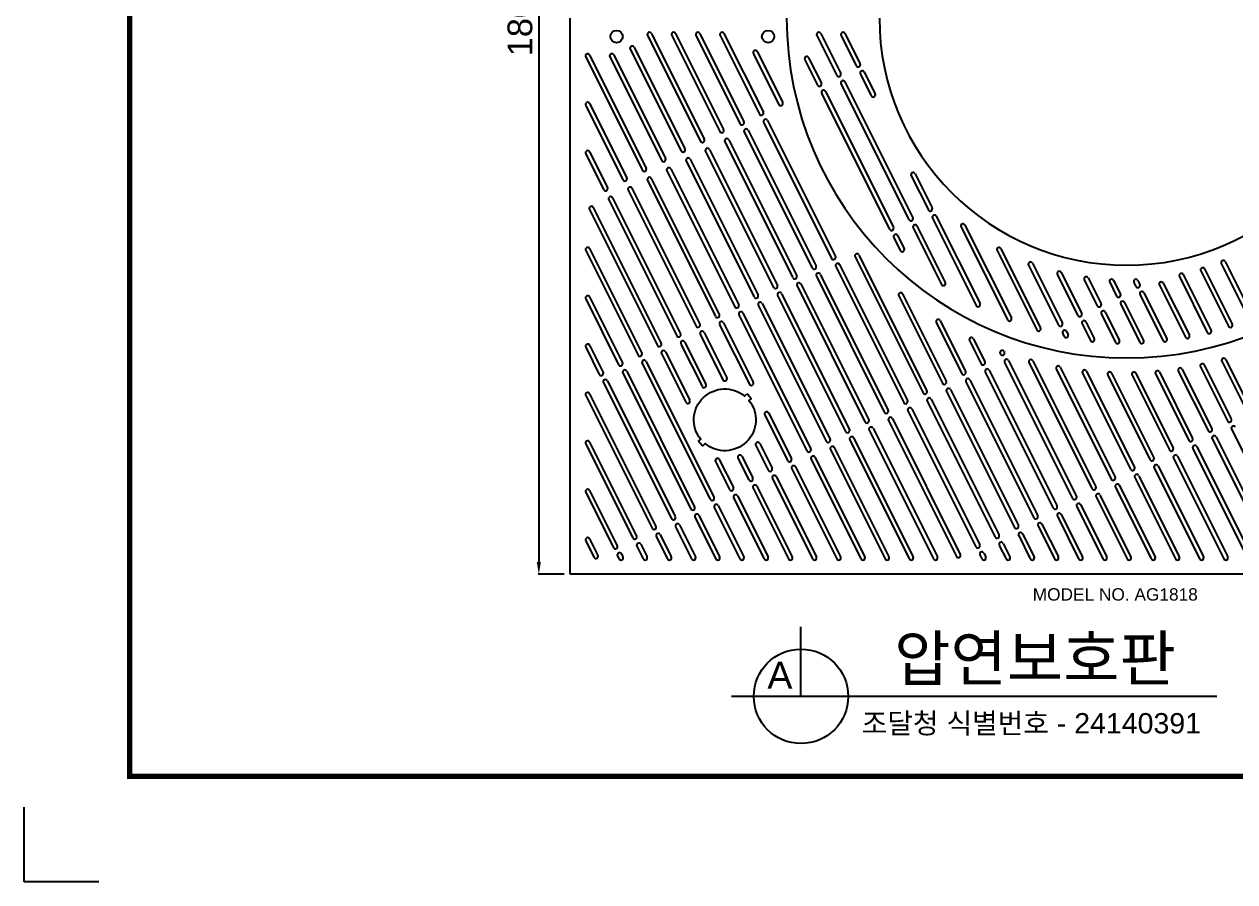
# Model space of a CAD drawing. Header units: millimetres. Extents: x 20045 to 27217, y -49849 to -44778.
# Drawn here: x 20045 to 22003, y -49849 to -48462 of the extents above; entities that cross this region are included whole.
import ezdxf
from ezdxf.enums import TextEntityAlignment as Align

# ---------------------------------------------------------------- set-up
doc = ezdxf.new("R2010")
doc.units = ezdxf.units.MM
doc.layers.add('LAYOUT', color=7, linetype='Continuous')
doc.layers.add('TEXT', color=7, linetype='Continuous')
doc.styles.get("Standard").update_dxf_attribs({"font": 'arial.ttf'})
doc.dimstyles.new('ISO-25', dxfattribs={"dimtxt": 40, "dimasz": 20, "dimexe": 1.25, "dimexo": 10, "dimgap": 10, "dimtad": 1, "dimdec": 0, "dimtxsty": 'Standard', "dimcen": 2.5, "dimclrd": 3, "dimclre": 3, "dimclrt": 3, "dimadec": 0, "dimazin": 0, "dimtfac": 1, "dimtdec": 0, "dimtmove": 0, "dimatfit": 3, "dimfxl": 1, "dimarcsym": 0})

# ---------------------------------------------------------------- blocks, each defined once
blk = doc.blocks.new('AG1818')
for p, q in [((17010.4, -49556.5), (17010.4, -48656.5)), ((17135.4, -48684.7), (17220.9, -48855.8)), ((17141.6, -48681.5), (17227.2, -48852.6)), ((17174.5, -48684.7), (17252.2, -48840.1)), ((17180.8, -48681.5), (17258.5, -48837)), ((17213.6, -48684.7), (17285.1, -48827.6)), ((17219.9, -48681.5), (17291.4, -48824.5)), ((17252.8, -48684.7), (17316.4, -48811.9)), ((17259, -48681.5), (17322.7, -48808.8)), ((17409.3, -48684.7), (17441.6, -48749.3)), ((17415.6, -48681.5), (17447.9, -48746.2)), ((17448.4, -48684.7), (17472.9, -48733.7)), ((17454.7, -48681.5), (17479.2, -48730.5)), ((17107.4, -48707), (17189.6, -48871.4)), ((17113.7, -48703.8), (17195.9, -48868.3)), ((17306.5, -48713.9), (17347.7, -48796.3)), ((17312.8, -48710.8), (17354, -48793.2)), ((17035.4, -48719.6), (17127, -48902.7)), ((17041.7, -48716.5), (17133.3, -48899.6)), ((17074.4, -48719.3), (17158.3, -48887.1)), ((17080.7, -48716.2), (17164.6, -48883.9)), ((17389.8, -48723.9), (17410.3, -48765)), ((17396, -48720.8), (17416.6, -48761.8)), ((17479.6, -48747.1), (17497.3, -48782.4)), ((17485.9, -48744), (17503.5, -48779.2)), ((17448.3, -48762.7), (17558.3, -48982.6)), ((17454.6, -48759.6), (17564.5, -48979.5)), ((17417, -48778.4), (17527, -48998.3)), ((17423.3, -48775.3), (17533.2, -48995.1)), ((17035.4, -48797.8), (17095.7, -48918.4)), ((17041.7, -48794.7), (17102, -48915.2)), ((17323.1, -48825.4), (17433.1, -49045.2)), ((17329.4, -48822.2), (17439.3, -49042.1)), ((17291.8, -48841), (17401.7, -49060.9)), ((17298.1, -48837.9), (17408, -49057.8)), ((17229.2, -48872.3), (17339.1, -49092.2)), ((17235.5, -48869.2), (17345.4, -49089.1)), ((17260.5, -48856.7), (17370.4, -49076.5)), ((17266.8, -48853.5), (17376.7, -49073.4)), ((17035.4, -48876.1), (17064.4, -48934)), ((17041.7, -48873), (17070.7, -48930.9)), ((17197.9, -48888), (17307.8, -49107.8)), ((17204.2, -48884.8), (17314.1, -49104.7)), ((17166.6, -48903.6), (17276.5, -49123.5)), ((17172.9, -48900.5), (17282.8, -49120.4)), ((17568.1, -48908.4), (17595.8, -48963.8)), ((17135.3, -48919.3), (17245.2, -49139.1)), ((17141.5, -48916.1), (17251.5, -49136)), ((17561.9, -48911.6), (17589.6, -48967)), ((17072.7, -48950.6), (17182.6, -49170.4)), ((17078.9, -48947.4), (17188.9, -49167.3)), ((17104, -48934.9), (17213.9, -49154.8)), ((17110.2, -48931.8), (17220.2, -49151.7)), ((17041.4, -48966.2), (17151.3, -49186.1)), ((17047.6, -48963.1), (17157.6, -49183)), ((17596.3, -48980.4), (17666.9, -49121.6)), ((17602.5, -48977.3), (17673.2, -49118.5)), ((17539.9, -49008.6), (17550.4, -49029.5)), ((17565, -48996), (17610.8, -49087.6)), ((17571.2, -48992.9), (17617, -49084.5)), ((17642.5, -48994.5), (17717.7, -49144.9)), ((17648.8, -48991.4), (17723.9, -49141.7)), ((17533.7, -49011.7), (17544.2, -49032.6)), ((17035.4, -49032.6), (17120, -49201.8)), ((17041.7, -49029.5), (17126.3, -49198.6)), ((17471.1, -49043), (17581, -49262.9)), ((17477.3, -49039.9), (17587.3, -49259.7)), ((17700.8, -49032.8), (17764.8, -49160.9)), ((17707, -49029.7), (17771.1, -49157.8)), ((17439.8, -49058.6), (17549.7, -49278.5)), ((17446, -49055.5), (17556, -49275.4)), ((17751.7, -49056.4), (17800.1, -49153.3)), ((17757.9, -49053.2), (17806.4, -49150.2)), ((17804.5, -49068.1), (17837.7, -49134.5)), ((18030.2, -49065.6), (18075, -49155.1)), ((18036.4, -49062.4), (18081.2, -49152)), ((18063.4, -49053.7), (18108, -49142.9)), ((18069.7, -49050.6), (18114.3, -49139.8)), ((17383.4, -49086.8), (17493.3, -49306.7)), ((17408.5, -49074.3), (17518.4, -49294.2)), ((17414.7, -49071.2), (17524.7, -49291)), ((17798.2, -49071.2), (17831.4, -49137.6)), ((17841.8, -49080.1), (17862.7, -49122)), ((17848, -49076.9), (17869, -49118.9)), ((17882.9, -49084.1), (17894.1, -49106.3)), ((17889.2, -49081), (17900.3, -49103.2)), ((17922.2, -49084.3), (17925.4, -49090.7)), ((17928.4, -49081.2), (17931.6, -49087.6)), ((17969.6, -49085.3), (18011.8, -49169.7)), ((17995.6, -49074.7), (18040.8, -49165.1)), ((18001.9, -49071.6), (18047.1, -49162)), ((17345.8, -49105.6), (17455.8, -49325.5)), ((17352.1, -49102.5), (17462, -49322.3)), ((17377.2, -49090), (17487.1, -49309.8)), ((17541.7, -49106), (17612.3, -49247.2)), ((17548, -49102.9), (17618.6, -49244.1)), ((17932.1, -49104.1), (17969.1, -49178.2)), ((17938.3, -49101), (17975.4, -49175.1)), ((17963.4, -49088.5), (18005.6, -49172.8)), ((17035.4, -49110.9), (17088.7, -49217.4)), ((17041.7, -49107.8), (17095, -49214.3)), ((17314.5, -49121.3), (17424.5, -49341.1)), ((17320.8, -49118.1), (17430.7, -49338)), ((17900.8, -49119.8), (17931.4, -49181.1)), ((17907, -49116.6), (17937.7, -49178)), ((17283.2, -49136.9), (17393.2, -49356.8)), ((17289.5, -49133.8), (17399.4, -49353.7)), ((17608.6, -49146), (17649.9, -49228.4)), ((17869.5, -49135.4), (17892.4, -49181.2)), ((17875.7, -49132.3), (17898.6, -49178.1)), ((17226.9, -49165.1), (17263.6, -49238.5)), ((17251.9, -49152.6), (17300.1, -49248.8)), ((17258.2, -49149.4), (17306.3, -49245.7)), ((17602.4, -49149.1), (17643.6, -49231.6)), ((17813.1, -49163.6), (17815.6, -49168.6)), ((17838.2, -49151.1), (17851.7, -49178.2)), ((17844.4, -49147.9), (17858, -49175.1)), ((17189.3, -49183.9), (17223.6, -49252.3)), ((17195.6, -49180.7), (17229.8, -49249.2)), ((17220.6, -49168.2), (17257.3, -49241.6)), ((17656.2, -49178.4), (17674.9, -49215.9)), ((17662.4, -49175.3), (17681.2, -49212.8)), ((17806.8, -49166.7), (17809.3, -49171.7)), ((17035.4, -49189.2), (17057.4, -49233.1)), ((17041.7, -49186), (17063.7, -49229.9)), ((17158, -49199.5), (17197.3, -49278.2)), ((17164.3, -49196.4), (17203.6, -49275)), ((17705.8, -49199.3), (17706.2, -49200.3)), ((17712, -49196.2), (17712.5, -49197.1)), ((17126.7, -49215.2), (17236.6, -49435)), ((17133, -49212), (17242.9, -49431.9)), ((17712.9, -49213.7), (17822.9, -49433.6)), ((17719.2, -49210.5), (17829.1, -49430.4)), ((17752.4, -49214.3), (17854.2, -49417.9)), ((17758.6, -49211.1), (17860.4, -49414.8)), ((17796.6, -49224.5), (17885.5, -49402.2)), ((17802.9, -49221.4), (17891.7, -49399.1)), ((18000.1, -49224.5), (18048.3, -49320.9)), ((18029.6, -49220.8), (18073.3, -49308.3)), ((18035.8, -49217.7), (18079.6, -49305.2)), ((18064.2, -49211.9), (18104.6, -49292.7)), ((18070.5, -49208.8), (18110.9, -49289.5)), ((17070.4, -49243.3), (17180.3, -49463.2)), ((17095.4, -49230.8), (17205.3, -49450.7)), ((17101.7, -49227.7), (17211.6, -49447.6)), ((17656.6, -49241.8), (17766.5, -49461.7)), ((17681.6, -49229.3), (17791.6, -49449.2)), ((17687.9, -49226.2), (17797.8, -49446.1)), ((17839, -49231), (17916.8, -49386.6)), ((17845.2, -49227.8), (17923, -49383.5)), ((17879.7, -49234.1), (17948.1, -49370.9)), ((17886, -49231), (17954.3, -49367.8)), ((17919, -49234.5), (17979.4, -49355.3)), ((17925.2, -49231.3), (17985.7, -49352.2)), ((17957, -49232.2), (18010.7, -49339.6)), ((17963.3, -49229.1), (18017, -49336.5)), ((17993.8, -49227.6), (18042, -49324)), ((17064.1, -49246.5), (17174, -49466.4)), ((17619, -49260.6), (17729, -49480.5)), ((17625.3, -49257.5), (17735.2, -49477.4)), ((17650.3, -49245), (17760.3, -49464.9)), ((17035.4, -49267.4), (17142.7, -49482)), ((17041.7, -49264.3), (17149, -49478.9)), ((17587.7, -49276.3), (17697.6, -49496.2)), ((17594, -49273.2), (17703.9, -49493)), ((17325, -49298.6), (17361.9, -49372.4)), ((17331.2, -49295.5), (17368.1, -49369.3)), ((17556.4, -49291.9), (17666.3, -49511.8)), ((17562.7, -49288.8), (17672.6, -49508.7)), ((17500.1, -49320.1), (17604.2, -49528.4)), ((17525.1, -49307.6), (17635, -49527.5)), ((17531.4, -49304.5), (17641.3, -49524.3)), ((18080, -49321.8), (18184.9, -49531.5)), ((17462.5, -49338.9), (17558.8, -49531.5)), ((17468.8, -49335.8), (17565.1, -49528.4)), ((17493.8, -49323.2), (17597.9, -49531.5)), ((18048.7, -49337.4), (18145.8, -49531.5)), ((18055, -49334.3), (18152, -49528.4)), ((17035.4, -49345.7), (17111.4, -49497.7)), ((17041.7, -49342.6), (17117.7, -49494.5)), ((17310.5, -49348), (17330.6, -49388.1)), ((17316.8, -49344.9), (17336.8, -49385)), ((17431.2, -49354.5), (17519.7, -49531.5)), ((17437.4, -49351.4), (17525.9, -49528.4)), ((18017.4, -49353.1), (18106.6, -49531.5)), ((18023.7, -49349.9), (18112.9, -49528.4)), ((17245.3, -49374.1), (17268, -49419.4)), ((17251.5, -49370.9), (17274.2, -49416.3)), ((17281.7, -49368.6), (17299.3, -49403.7)), ((17287.9, -49365.4), (17305.5, -49400.6)), ((17399.9, -49370.2), (17480.5, -49531.5)), ((17406.1, -49367.1), (17486.8, -49528.4)), ((17961.1, -49381.2), (18034.6, -49528.4)), ((17986.1, -49368.7), (18067.5, -49531.5)), ((17992.4, -49365.6), (18073.8, -49528.4)), ((17343.5, -49398.4), (17408.5, -49528.4)), ((17368.6, -49385.9), (17441.4, -49531.5)), ((17374.8, -49382.7), (17447.7, -49528.4)), ((17923.5, -49400), (17989.3, -49531.5)), ((17929.8, -49396.9), (17995.5, -49528.4)), ((17954.8, -49384.4), (18028.4, -49531.5)), ((17306, -49417.2), (17363.2, -49531.5)), ((17312.2, -49414), (17369.4, -49528.4)), ((17337.3, -49401.5), (17402.3, -49531.5)), ((17892.2, -49415.7), (17950.1, -49531.5)), ((17898.4, -49412.5), (17956.4, -49528.4)), ((17035.4, -49423.9), (17080.1, -49513.3)), ((17041.7, -49420.8), (17086.4, -49510.2)), ((17274.7, -49432.8), (17324, -49531.5)), ((17280.9, -49429.7), (17330.3, -49528.4)), ((17860.9, -49431.3), (17911, -49531.5)), ((17867.1, -49428.2), (17917.3, -49528.4)), ((17243.4, -49448.5), (17284.9, -49531.5)), ((17249.6, -49445.3), (17291.2, -49528.4)), ((17804.5, -49459.5), (17839, -49528.4)), ((17829.6, -49447), (17871.9, -49531.5)), ((17835.8, -49443.8), (17878.1, -49528.4)), ((17187, -49476.6), (17212.9, -49528.4)), ((17212.1, -49464.1), (17245.8, -49531.5)), ((17218.3, -49461), (17252, -49528.4)), ((17767, -49478.3), (17793.6, -49531.5)), ((17773.2, -49475.1), (17799.9, -49528.4)), ((17798.3, -49462.6), (17832.7, -49531.5)), ((17149.4, -49495.4), (17167.5, -49531.5)), ((17155.7, -49492.3), (17173.8, -49528.4)), ((17180.7, -49479.8), (17206.6, -49531.5)), ((17735.7, -49493.9), (17754.5, -49531.5)), ((17741.9, -49490.8), (17760.7, -49528.4)), ((17035.4, -49502.2), (17048.8, -49529)), ((17041.7, -49499.1), (17055.1, -49525.8)), ((17118.1, -49511.1), (17128.4, -49531.5)), ((17124.4, -49507.9), (17134.6, -49528.4)), ((17704.4, -49509.6), (17715.3, -49531.5)), ((17710.6, -49506.4), (17721.6, -49528.4)), ((17086.8, -49526.7), (17089.2, -49531.5)), ((17093.1, -49523.6), (17095.5, -49528.4)), ((17673.1, -49525.2), (17676.2, -49531.5)), ((17679.3, -49522.1), (17682.5, -49528.4)), ((18810.4, -49556.5), (17010.4, -49556.5))]:
    blk.add_line(p, q)
blk.add_lwpolyline([(17296.1, -49264.6, -0.045549), (17303.1, -49271.8), (17299.5, -49275.3, -0.904534), (17228.4, -49344.9), (17224.8, -49348.4, -0.045549), (17217.8, -49341.3), (17221.4, -49337.8, -0.904534), (17292.5, -49268.1)], format="xyb", close=True)
for centre in [(17085.4, -48686.5), (17330.4, -48686.5)]:
    blk.add_circle(centre, 10)
for centre, radius, start, end in [((17910.4, -48656.5), 550, 180, 0), ((17910.4, -48656.5), 400, 180, 0), ((17138.5, -48683.1), 3.5, 26.5651, 206.5651), ((17177.6, -48683.1), 3.5, 26.5651, 206.5651), ((17216.8, -48683.1), 3.5, 26.5651, 206.5651), ((17255.9, -48683.1), 3.5, 26.5651, 206.5651), ((17412.4, -48683.1), 3.5, 26.5651, 206.5651), ((17451.6, -48683.1), 3.5, 26.5651, 206.5651), ((17038.6, -48718), 3.5, 26.5651, 206.5651), ((17077.6, -48717.7), 3.5, 26.5651, 206.5651), ((17110.5, -48705.4), 3.5, 26.5651, 206.5651), ((17309.7, -48712.4), 3.5, 26.5651, 206.5651), ((17392.9, -48722.3), 3.5, 26.5651, 206.5651), ((17476.1, -48732.1), 3.5, 206.5651, 26.5651), ((17444.8, -48747.8), 3.5, 206.5651, 26.5651), ((17482.8, -48745.5), 3.5, 26.5651, 206.5651), ((17413.5, -48763.4), 3.5, 206.5651, 26.5651), ((17420.2, -48776.8), 3.5, 26.5651, 206.5651), ((17451.5, -48761.2), 3.5, 26.5651, 206.5651), ((17038.6, -48796.3), 3.5, 26.5651, 206.5651), ((17350.8, -48794.7), 3.5, 206.5651, 26.5651), ((17500.4, -48780.8), 3.5, 206.5651, 26.5651), ((17319.5, -48810.4), 3.5, 206.5651, 26.5651), ((17288.2, -48826), 3.5, 206.5651, 26.5651), ((17326.2, -48823.8), 3.5, 26.5651, 206.5651), ((17224.1, -48854.2), 3.5, 206.5651, 26.5651), ((17255.4, -48838.5), 3.5, 206.5651, 26.5651), ((17263.6, -48855.1), 3.5, 26.5651, 206.5651), ((17294.9, -48839.4), 3.5, 26.5651, 206.5651), ((17038.6, -48874.5), 3.5, 26.5651, 206.5651), ((17192.8, -48869.9), 3.5, 206.5651, 26.5651), ((17232.3, -48870.7), 3.5, 26.5651, 206.5651), ((17161.4, -48885.5), 3.5, 206.5651, 26.5651), ((17201, -48886.4), 3.5, 26.5651, 206.5651), ((17130.1, -48901.2), 3.5, 206.5651, 26.5651), ((17169.7, -48902.1), 3.5, 26.5651, 206.5651), ((17565, -48910), 3.5, 26.5651, 206.5651), ((17067.5, -48932.5), 3.5, 206.5651, 26.5651), ((17098.8, -48916.8), 3.5, 206.5651, 26.5651), ((17107.1, -48933.4), 3.5, 26.5651, 206.5651), ((17138.4, -48917.7), 3.5, 26.5651, 206.5651), ((17075.8, -48949), 3.5, 26.5651, 206.5651), ((17044.5, -48964.7), 3.5, 26.5651, 206.5651), ((17592.7, -48965.4), 3.5, 206.5651, 26.5651), ((17561.4, -48981.1), 3.5, 206.5651, 26.5651), ((17599.4, -48978.8), 3.5, 26.5651, 206.5651), ((17645.6, -48993), 3.5, 26.5651, 206.5651), ((17530.1, -48996.7), 3.5, 206.5651, 26.5651), ((17536.8, -49010.1), 3.5, 26.5651, 206.5651), ((17568.1, -48994.5), 3.5, 26.5651, 206.5651), ((17038.6, -49031.1), 3.5, 26.5651, 206.5651), ((17703.9, -49031.3), 3.5, 26.5651, 206.5651), ((17436.2, -49043.7), 3.5, 206.5651, 26.5651), ((17474.2, -49041.4), 3.5, 26.5651, 206.5651), ((17547.3, -49031.1), 3.5, 206.5651, 26.5651), ((17404.9, -49059.3), 3.5, 206.5651, 26.5651), ((17442.9, -49057.1), 3.5, 26.5651, 206.5651), ((17754.8, -49054.8), 3.5, 26.5651, 206.5651), ((17801.4, -49069.7), 3.5, 26.5651, 206.5651), ((18033.3, -49064), 3.5, 26.5651, 206.5651), ((18066.5, -49052.2), 3.5, 26.5651, 206.5651), ((17373.6, -49075), 3.5, 206.5651, 26.5651), ((17380.3, -49088.4), 3.5, 26.5651, 206.5651), ((17411.6, -49072.7), 3.5, 26.5651, 206.5651), ((17613.9, -49086), 3.5, 206.5651, 26.5651), ((17844.9, -49078.5), 3.5, 26.5651, 206.5651), ((17886.1, -49082.6), 3.5, 26.5651, 206.5651), ((17925.3, -49082.7), 3.5, 26.5651, 206.5651), ((17928.5, -49089.1), 3.5, 206.5651, 26.5651), ((17966.5, -49086.9), 3.5, 26.5651, 206.5651), ((17998.8, -49073.1), 3.5, 26.5651, 206.5651), ((17038.6, -49109.3), 3.5, 26.5651, 206.5651), ((17311, -49106.3), 3.5, 206.5651, 26.5651), ((17342.3, -49090.6), 3.5, 206.5651, 26.5651), ((17349, -49104), 3.5, 26.5651, 206.5651), ((17544.8, -49104.5), 3.5, 26.5651, 206.5651), ((17897.2, -49104.8), 3.5, 206.5651, 26.5651), ((17935.2, -49102.5), 3.5, 26.5651, 206.5651), ((17279.7, -49121.9), 3.5, 206.5651, 26.5651), ((17317.7, -49119.7), 3.5, 26.5651, 206.5651), ((17670, -49120.1), 3.5, 206.5651, 26.5651), ((17865.9, -49120.4), 3.5, 206.5651, 26.5651), ((17903.9, -49118.2), 3.5, 26.5651, 206.5651), ((17248.4, -49137.6), 3.5, 206.5651, 26.5651), ((17286.4, -49135.3), 3.5, 26.5651, 206.5651), ((17605.5, -49147.5), 3.5, 26.5651, 206.5651), ((17720.8, -49143.3), 3.5, 206.5651, 26.5651), ((17834.6, -49136.1), 3.5, 206.5651, 26.5651), ((17841.3, -49149.5), 3.5, 26.5651, 206.5651), ((17872.6, -49133.8), 3.5, 26.5651, 206.5651), ((17217, -49153.2), 3.5, 206.5651, 26.5651), ((17223.8, -49166.6), 3.5, 26.5651, 206.5651), ((17255.1, -49151), 3.5, 26.5651, 206.5651), ((17768, -49159.4), 3.5, 206.5651, 26.5651), ((17803.3, -49151.7), 3.5, 206.5651, 26.5651), ((17810, -49165.2), 3.5, 26.5651, 206.5651), ((18043.9, -49163.5), 3.5, 206.5651, 26.5651), ((18078.1, -49153.5), 3.5, 206.5651, 26.5651), ((17038.6, -49187.6), 3.5, 26.5651, 206.5651), ((17154.4, -49184.5), 3.5, 206.5651, 26.5651), ((17185.7, -49168.9), 3.5, 206.5651, 26.5651), ((17192.5, -49182.3), 3.5, 26.5651, 206.5651), ((17659.3, -49176.9), 3.5, 26.5651, 206.5651), ((17812.5, -49170.1), 3.5, 206.5651, 26.5651), ((17854.9, -49176.7), 3.5, 206.5651, 26.5651), ((17895.5, -49179.7), 3.5, 206.5651, 26.5651), ((17934.6, -49179.5), 3.5, 206.5651, 26.5651), ((17972.3, -49176.7), 3.5, 206.5651, 26.5651), ((18008.7, -49171.3), 3.5, 206.5651, 26.5651), ((17123.1, -49200.2), 3.5, 206.5651, 26.5651), ((17161.1, -49198), 3.5, 26.5651, 206.5651), ((17708.9, -49197.8), 3.5, 26.5651, 206.5651), ((17709.4, -49198.7), 3.5, 206.5651, 26.5651), ((17091.8, -49215.8), 3.5, 206.5651, 26.5651), ((17129.8, -49213.6), 3.5, 26.5651, 206.5651), ((17678, -49214.3), 3.5, 206.5651, 26.5651), ((17684.8, -49227.8), 3.5, 26.5651, 206.5651), ((17716.1, -49212.1), 3.5, 26.5651, 206.5651), ((17755.5, -49212.7), 3.5, 26.5651, 206.5651), ((17799.7, -49222.9), 3.5, 26.5651, 206.5651), ((17997, -49226.1), 3.5, 26.5651, 206.5651), ((18032.7, -49219.3), 3.5, 26.5651, 206.5651), ((18067.4, -49210.4), 3.5, 26.5651, 206.5651), ((17060.5, -49231.5), 3.5, 206.5651, 26.5651), ((17067.2, -49244.9), 3.5, 26.5651, 206.5651), ((17098.5, -49229.3), 3.5, 26.5651, 206.5651), ((17260.5, -49240), 3.5, 206.5651, 26.5651), ((17615.4, -49245.7), 3.5, 206.5651, 26.5651), ((17646.7, -49230), 3.5, 206.5651, 26.5651), ((17653.5, -49243.4), 3.5, 26.5651, 206.5651), ((17842.1, -49229.4), 3.5, 26.5651, 206.5651), ((17882.8, -49232.6), 3.5, 26.5651, 206.5651), ((17922.1, -49232.9), 3.5, 26.5651, 206.5651), ((17960.1, -49230.7), 3.5, 26.5651, 206.5651), ((17038.6, -49265.9), 3.5, 26.5651, 206.5651), ((17226.7, -49250.8), 3.5, 206.5651, 26.5651), ((17303.2, -49247.3), 3.5, 206.5651, 26.5651), ((17584.1, -49261.3), 3.5, 206.5651, 26.5651), ((17622.1, -49259.1), 3.5, 26.5651, 206.5651), ((17200.5, -49276.6), 3.5, 206.5651, 26.5651), ((17552.8, -49277), 3.5, 206.5651, 26.5651), ((17590.8, -49274.7), 3.5, 26.5651, 206.5651), ((17328.1, -49297.1), 3.5, 26.5651, 206.5651), ((17521.5, -49292.6), 3.5, 206.5651, 26.5651), ((17528.2, -49306), 3.5, 26.5651, 206.5651), ((17559.5, -49290.4), 3.5, 26.5651, 206.5651), ((17458.9, -49323.9), 3.5, 206.5651, 26.5651), ((17490.2, -49308.3), 3.5, 206.5651, 26.5651), ((17496.9, -49321.7), 3.5, 26.5651, 206.5651), ((18045.1, -49322.4), 3.5, 206.5651, 26.5651), ((18076.4, -49306.8), 3.5, 206.5651, 26.5651), ((18083.1, -49320.2), 3.5, 26.5651, 206.5651), ((17038.6, -49344.1), 3.5, 26.5651, 206.5651), ((17427.6, -49339.6), 3.5, 206.5651, 26.5651), ((17465.6, -49337.3), 3.5, 26.5651, 206.5651), ((18013.8, -49338.1), 3.5, 206.5651, 26.5651), ((18051.8, -49335.8), 3.5, 26.5651, 206.5651), ((17313.6, -49346.4), 3.5, 26.5651, 206.5651), ((17396.3, -49355.2), 3.5, 206.5651, 26.5651), ((17434.3, -49353), 3.5, 26.5651, 206.5651), ((17982.5, -49353.7), 3.5, 206.5651, 26.5651), ((18020.5, -49351.5), 3.5, 26.5651, 206.5651), ((17248.4, -49372.5), 3.5, 26.5651, 206.5651), ((17284.8, -49367), 3.5, 26.5651, 206.5651), ((17365, -49370.9), 3.5, 206.5651, 26.5651), ((17371.7, -49384.3), 3.5, 26.5651, 206.5651), ((17403, -49368.6), 3.5, 26.5651, 206.5651), ((17951.2, -49369.4), 3.5, 206.5651, 26.5651), ((17957.9, -49382.8), 3.5, 26.5651, 206.5651), ((17989.2, -49367.1), 3.5, 26.5651, 206.5651), ((17302.4, -49402.2), 3.5, 206.5651, 26.5651), ((17333.7, -49386.5), 3.5, 206.5651, 26.5651), ((17340.4, -49399.9), 3.5, 26.5651, 206.5651), ((17888.6, -49400.7), 3.5, 206.5651, 26.5651), ((17919.9, -49385), 3.5, 206.5651, 26.5651), ((17926.6, -49398.4), 3.5, 26.5651, 206.5651), ((17038.6, -49422.4), 3.5, 26.5651, 206.5651), ((17271.1, -49417.8), 3.5, 206.5651, 26.5651), ((17309.1, -49415.6), 3.5, 26.5651, 206.5651), ((17857.3, -49416.3), 3.5, 206.5651, 26.5651), ((17895.3, -49414.1), 3.5, 26.5651, 206.5651), ((17239.8, -49433.5), 3.5, 206.5651, 26.5651), ((17277.8, -49431.2), 3.5, 26.5651, 206.5651), ((17826, -49432), 3.5, 206.5651, 26.5651), ((17864, -49429.7), 3.5, 26.5651, 206.5651), ((17208.5, -49449.1), 3.5, 206.5651, 26.5651), ((17215.2, -49462.5), 3.5, 26.5651, 206.5651), ((17246.5, -49446.9), 3.5, 26.5651, 206.5651), ((17794.7, -49447.6), 3.5, 206.5651, 26.5651), ((17801.4, -49461.1), 3.5, 26.5651, 206.5651), ((17832.7, -49445.4), 3.5, 26.5651, 206.5651), ((17145.9, -49480.4), 3.5, 206.5651, 26.5651), ((17177.2, -49464.8), 3.5, 206.5651, 26.5651), ((17183.9, -49478.2), 3.5, 26.5651, 206.5651), ((17732.1, -49478.9), 3.5, 206.5651, 26.5651), ((17763.4, -49463.3), 3.5, 206.5651, 26.5651), ((17770.1, -49476.7), 3.5, 26.5651, 206.5651), ((17038.6, -49500.6), 3.5, 26.5651, 206.5651), ((17114.6, -49496.1), 3.5, 206.5651, 26.5651), ((17152.6, -49493.9), 3.5, 26.5651, 206.5651), ((17700.8, -49494.6), 3.5, 206.5651, 26.5651), ((17738.8, -49492.4), 3.5, 26.5651, 206.5651), ((17083.3, -49511.7), 3.5, 206.5651, 26.5651), ((17121.3, -49509.5), 3.5, 26.5651, 206.5651), ((17669.5, -49510.2), 3.5, 206.5651, 26.5651), ((17707.5, -49508), 3.5, 26.5651, 206.5651), ((17051.9, -49527.4), 3.5, 206.5651, 26.5651), ((17090, -49525.2), 3.5, 26.5651, 206.5651), ((17092.4, -49530), 3.5, 206.5651, 26.5651), ((17131.5, -49530), 3.5, 206.5651, 26.5651), ((17170.6, -49530), 3.5, 206.5651, 26.5651), ((17209.8, -49530), 3.5, 206.5651, 26.5651), ((17248.9, -49530), 3.5, 206.5651, 26.5651), ((17288, -49530), 3.5, 206.5651, 26.5651), ((17327.2, -49530), 3.5, 206.5651, 26.5651), ((17366.3, -49530), 3.5, 206.5651, 26.5651), ((17405.4, -49530), 3.5, 206.5651, 26.5651), ((17444.5, -49530), 3.5, 206.5651, 26.5651), ((17483.7, -49530), 3.5, 206.5651, 26.5651), ((17522.8, -49530), 3.5, 206.5651, 26.5651), ((17561.9, -49530), 3.5, 206.5651, 26.5651), ((17601.1, -49530), 3.5, 206.5651, 26.5651), ((17638.2, -49525.9), 3.5, 206.5651, 26.5651), ((17676.2, -49523.7), 3.5, 26.5651, 206.5651), ((17679.3, -49530), 3.5, 206.5651, 26.5651), ((17718.5, -49530), 3.5, 206.5651, 26.5651), ((17757.6, -49530), 3.5, 206.5651, 26.5651), ((17796.7, -49530), 3.5, 206.5651, 26.5651), ((17835.9, -49530), 3.5, 206.5651, 26.5651), ((17875, -49530), 3.5, 206.5651, 26.5651), ((17914.1, -49530), 3.5, 206.5651, 26.5651), ((17953.3, -49530), 3.5, 206.5651, 26.5651), ((17992.4, -49530), 3.5, 206.5651, 26.5651), ((18031.5, -49530), 3.5, 206.5651, 26.5651), ((18070.6, -49530), 3.5, 206.5651, 26.5651)]:
    blk.add_arc(centre, radius, start, end)
blk = doc.blocks.new('*D45')
at = {"color": 3, "lineweight": -2, "transparency": 16777216}
for p, q in [((20918.4, -47551.9), (20876.3, -47551.9)), ((20877.6, -47571.9), (20877.6, -49331.9)), ((20918.4, -49351.9), (20876.3, -49351.9))]:
    blk.add_line(p, q, dxfattribs=at)
at = {"color": 3, "transparency": 16777216}
for points in [[(20880.9, -47571.9), (20874.2, -47571.9), (20877.6, -47551.9)], [(20874.2, -49331.9), (20880.9, -49331.9), (20877.6, -49351.9)]]:
    blk.add_solid(points, dxfattribs=at)
at = {"layer": 'Defpoints', "color": 0, "transparency": 16777216}
for p in [(20928.4, -47551.9), (20877.6, -49351.9), (20928.4, -49351.9)]:
    blk.add_point(p, dxfattribs=at)
at = {"color": 3, "transparency": 16777216, "insert": (20847.2, -48451.9), "char_height": 40, "attachment_point": 5, "rotation": 90}
blk.add_mtext('1800', dxfattribs=at)
blk = doc.blocks.new('*D46')
at = {"color": 3, "lineweight": -2, "transparency": 16777216}
blk.add_line((21680.4, -48305.4), (21558.3, -48184.6), dxfattribs=at)
at = {"color": 3, "transparency": 16777216}
blk.add_solid([(21560.6, -48182.3), (21556, -48187), (21544.1, -48170.6)], dxfattribs=at)
at = {"layer": 'Defpoints', "color": 0, "transparency": 16777216}
for p in [(21544.1, -48170.6), (22112.8, -48733.2)]:
    blk.add_point(p, dxfattribs=at)
at = {"color": 3, "transparency": 16777216, "insert": (21648.6, -48229.6), "char_height": 40, "attachment_point": 5, "rotation": 315.3036}
blk.add_mtext('∅800', dxfattribs=at)

msp = doc.modelspace()

# ---------------------------------------------------------------- linework, layer by layer
for p, q in [((21301.6, -49549.3), (21301.6, -49436.6)), ((21974, -49549.3), (21189, -49549.3)), ((20045.2, -49849.3), (20045.2, -49728.6)), ((20166, -49849.3), (20045.2, -49849.3))]:
    msp.add_line(p, q)
msp.add_circle((21301.6, -49549.3), 76.3)
at = {"layer": 'LAYOUT'}
msp.add_line((20216, -49473.7), (20216, -49678.6), dxfattribs=at)
at = {"layer": 'LAYOUT', "const_width": 8.54}
msp.add_lwpolyline([(20216, -49678.6), (27046.2, -49678.6), (27046.2, -44948.7), (20216, -44948.7)], close=True, dxfattribs=at)

# ---------------------------------------------------------------- block references
msp.add_blockref('AG1818', (3918, 204.6))

# ---------------------------------------------------------------- texts
for s, height, p in [('MODEL NO. AG1818', 20, (21676.4, -49394.4)), ('A', 43.6, (21247.2, -49537)), ('조달청 식별번호 - 24140391', 33, (21399.9, -49609.4))]:
    msp.add_text(s, height=height).set_placement(p)
at = {"layer": 'TEXT'}
msp.add_text('압연보호판', height=72.6, dxfattribs=at).set_placement((21680.1, -49524.2), align=Align.CENTER)

# ---------------------------------------------------------------- dimensions: what is measured, and where the dimension line sits
dim = msp.add_linear_dim(base=(20877.6, -49351.9), p1=(20928.4, -47551.9), p2=(20928.4, -49351.9), angle=90, dimstyle='ISO-25')
dim.commit()
dim.dimension.update_dxf_attribs({"geometry": '*D45', "text_midpoint": (20877.6, -48451.9), "dimtype": 160})
dim = msp.add_diameter_dim_2p(p1=(22112.8, -48733.2), p2=(21544.1, -48170.6), dimstyle='ISO-25')
dim.commit()
dim.dimension.update_dxf_attribs({"geometry": '*D46', "text_midpoint": (21619, -48244.7), "dimtype": 163})

doc.saveas('drawing.dxf')
